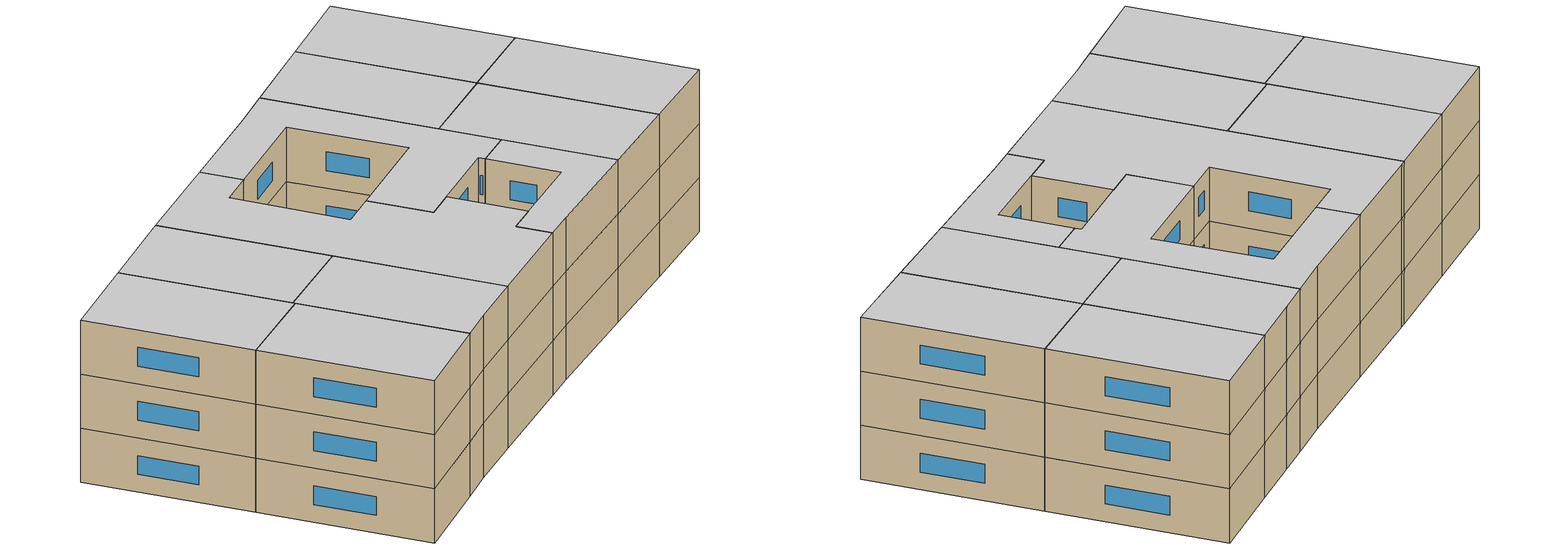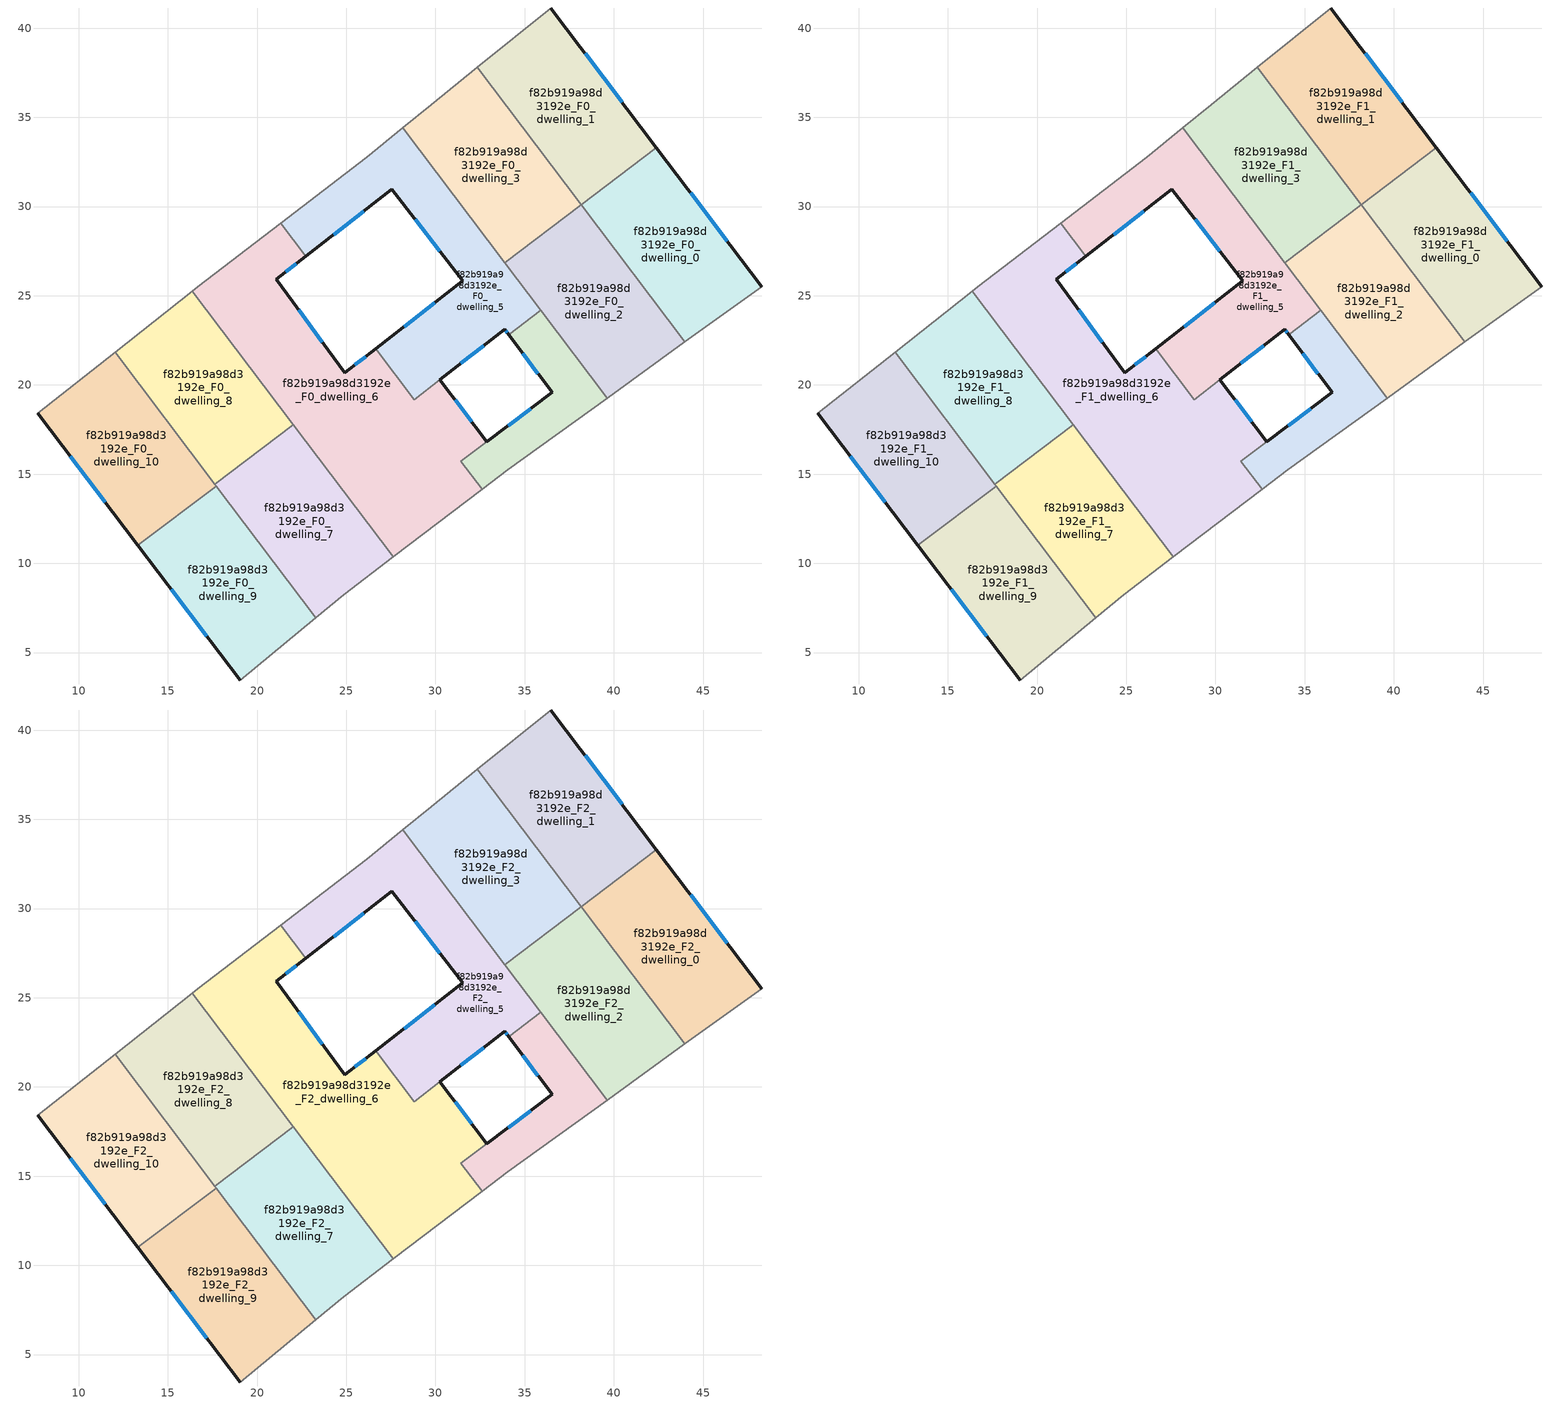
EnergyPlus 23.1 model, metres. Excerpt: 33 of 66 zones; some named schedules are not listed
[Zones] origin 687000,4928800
f82b919a98d3192e_F0_dwelling_0
 floor ground (EU_floor_Construction): 42.39,33.31 48.29,25.51 43.99,22.41 38.16,30.12 z0
 wall outside (EU_wall_Construction): 48.29,25.51 42.39,33.31 z0:3
 wall to f82b919a98d3192e_F0_dwelling_1 (EU_wall_Construction): 42.39,33.31 38.16,30.12 z0:3
 wall adiabatic (EU_wall_Construction): 43.99,22.41 48.29,25.51 z0:3
 wall to f82b919a98d3192e_F0_dwelling_2 (EU_wall_Construction): 38.18,30.09 43.99,22.41 z0:3
 wall to f82b919a98d3192e_F0_dwelling_3 (EU_wall_Construction): 38.16,30.12 38.18,30.09 z0:3
 window (EU_Window_Construction): 46.37,28.05 44.31,30.78 z0.98:2.02
f82b919a98d3192e_F0_dwelling_1
 floor ground (EU_floor_Construction): 36.48,41.13 42.39,33.31 38.16,30.12 32.35,37.8 z0
 wall outside (EU_wall_Construction): 42.39,33.31 36.48,41.13 z0:3
 wall adiabatic (EU_wall_Construction): 36.48,41.13 32.35,37.8 z0:3
 wall to f82b919a98d3192e_F0_dwelling_3 (EU_wall_Construction): 32.35,37.8 38.16,30.12 z0:3
 window (EU_Window_Construction): 40.47,35.85 38.4,38.59 z0.98:2.02
f82b919a98d3192e_F0_dwelling_10
 floor ground (EU_floor_Construction): 12.04,21.84 17.72,14.34 13.33,11.02 7.72,18.41 z0
 wall outside (EU_wall_Construction): 7.72,18.41 13.33,11.02 z0:3
 wall to f82b919a98d3192e_F0_dwelling_9 (EU_wall_Construction): 13.33,11.02 17.72,14.34 z0:3
 wall adiabatic (EU_wall_Construction): 12.04,21.84 7.72,18.41 z0:3
 wall to f82b919a98d3192e_F0_dwelling_8 (EU_wall_Construction): 17.63,14.45 12.04,21.84 z0:3
 wall to f82b919a98d3192e_F0_dwelling_7 (EU_wall_Construction): 17.72,14.34 17.63,14.45 z0:3
 window (EU_Window_Construction): 9.54,16.01 11.5,13.42 z0.98:2.02
f82b919a98d3192e_F0_dwelling_2
 floor ground (EU_floor_Construction): 38.18,30.09 43.99,22.41 39.63,19.26 33.89,26.85 z0
 wall to f82b919a98d3192e_F0_dwelling_3 (EU_wall_Construction): 38.18,30.09 33.89,26.85 z0:3
 wall adiabatic (EU_wall_Construction): 39.63,19.26 43.99,22.41 z0:3
 wall to f82b919a98d3192e_F0_dwelling_4 (EU_wall_Construction): 35.9,24.19 39.63,19.26 z0:3
 wall to f82b919a98d3192e_F0_dwelling_5 (EU_wall_Construction): 33.89,26.85 35.9,24.19 z0:3
f82b919a98d3192e_F0_dwelling_3
 floor ground (EU_floor_Construction): 32.35,37.8 38.18,30.09 33.89,26.85 28.17,34.41 29.78,35.71 z0
 wall adiabatic (EU_wall_Construction): 32.35,37.8 29.78,35.71 28.17,34.41 z0:3
 wall to f82b919a98d3192e_F0_dwelling_5 (EU_wall_Construction): 28.17,34.41 33.89,26.85 z0:3
f82b919a98d3192e_F0_dwelling_4
 floor ground (EU_floor_Construction): 35.9,24.19 39.63,19.26 34.06,15.24 32.62,14.15 31.43,15.72 36.55,19.58 34.1,22.83 z0
 wall outside (EU_wall_Construction): 34.1,22.83 36.55,19.58 32.88,16.81 z0:3
 wall to f82b919a98d3192e_F0_dwelling_5 (EU_wall_Construction): 35.9,24.19 34.1,22.83 z0:3
 wall adiabatic (EU_wall_Construction): 32.62,14.15 34.06,15.24 39.63,19.26 z0:3
 wall to f82b919a98d3192e_F0_dwelling_6 (EU_wall_Construction): 32.88,16.81 31.43,15.72 32.62,14.15 z0:3
 window (EU_Window_Construction): 34.89,21.77 35.75,20.64 / 35.35,18.68 34.07,17.71 z0.98:2.02
f82b919a98d3192e_F0_dwelling_5
 floor ground (EU_floor_Construction): 28.17,34.41 35.9,24.19 34.1,22.83 33.88,23.12 28.81,19.18 26.66,22.04 31.55,25.84 27.57,30.96 22.74,27.22 21.33,29.07 26.15,32.76 z0
 wall outside (EU_wall_Construction): 22.74,27.22 27.57,30.96 31.55,25.84 26.66,22.04 / 30.26,20.3 33.88,23.12 34.1,22.83 z0:3
 wall to f82b919a98d3192e_F0_dwelling_6 (EU_wall_Construction): 21.33,29.07 22.74,27.22 / 26.66,22.04 28.81,19.18 30.26,20.3 z0:3
 wall adiabatic (EU_wall_Construction): 28.17,34.41 26.15,32.76 21.33,29.07 z0:3
 window (EU_Window_Construction): 29.96,24.6 28.25,23.27 / 28.86,29.3 30.25,27.51 / 24.31,28.43 26,29.74 / 33.95,23.03 34.03,22.93 / 31.43,21.22 32.7,22.21 z0.98:2.02
f82b919a98d3192e_F0_dwelling_6
 floor ground (EU_floor_Construction): 30.26,20.3 32.88,16.81 31.43,15.72 32.62,14.15 27.64,10.36 16.38,25.26 16.68,25.5 21.33,29.07 22.74,27.22 21.09,25.93 24.92,20.68 26.66,22.04 28.81,19.18 z0
 wall outside (EU_wall_Construction): 26.66,22.04 24.92,20.68 21.09,25.93 22.74,27.22 / 32.88,16.81 30.26,20.3 z0:3
 wall adiabatic (EU_wall_Construction): 27.64,10.36 32.62,14.15 / 21.33,29.07 16.68,25.5 16.38,25.26 z0:3
 wall to f82b919a98d3192e_F0_dwelling_8 (EU_wall_Construction): 16.38,25.26 22.03,17.78 z0:3
 wall to f82b919a98d3192e_F0_dwelling_7 (EU_wall_Construction): 22.04,17.78 27.64,10.36 z0:3
 window (EU_Window_Construction): 21.62,26.35 22.2,26.8 / 23.67,22.39 22.33,24.23 / 26.09,21.6 25.48,21.12 / 32.02,17.95 31.11,19.17 z0.98:2.02
f82b919a98d3192e_F0_dwelling_7
 floor ground (EU_floor_Construction): 22.04,17.78 27.64,10.36 24.88,8.25 23.3,6.95 17.63,14.45 z0
 wall adiabatic (EU_wall_Construction): 23.3,6.95 24.88,8.25 27.64,10.36 z0:3
 wall to f82b919a98d3192e_F0_dwelling_8 (EU_wall_Construction): 22.04,17.78 17.63,14.45 z0:3
 wall to f82b919a98d3192e_F0_dwelling_9 (EU_wall_Construction): 17.72,14.34 23.3,6.95 z0:3
f82b919a98d3192e_F0_dwelling_8
 floor ground (EU_floor_Construction): 16.38,25.26 22.04,17.78 17.63,14.45 12.04,21.84 z0
 wall adiabatic (EU_wall_Construction): 16.38,25.26 12.04,21.84 z0:3
f82b919a98d3192e_F0_dwelling_9
 floor ground (EU_floor_Construction): 17.72,14.34 23.3,6.95 19.06,3.46 13.33,11.02 z0
 wall outside (EU_wall_Construction): 13.33,11.02 19.06,3.46 z0:3
 wall adiabatic (EU_wall_Construction): 19.06,3.46 23.3,6.95 z0:3
 window (EU_Window_Construction): 15.19,8.56 17.19,5.92 z0.98:2.02
f82b919a98d3192e_F1_dwelling_0
 floor to f82b919a98d3192e_F0_dwelling_0 (EU_floor_Construction): 42.39,33.31 48.29,25.51 43.99,22.41 38.16,30.12 z3
 wall outside (EU_wall_Construction): 48.29,25.51 42.39,33.31 z3:6
 wall to f82b919a98d3192e_F1_dwelling_1 (EU_wall_Construction): 42.39,33.31 38.16,30.12 z3:6
 wall adiabatic (EU_wall_Construction): 43.99,22.41 48.29,25.51 z3:6
 wall to f82b919a98d3192e_F1_dwelling_2 (EU_wall_Construction): 38.18,30.09 43.99,22.41 z3:6
 wall to f82b919a98d3192e_F1_dwelling_3 (EU_wall_Construction): 38.16,30.12 38.18,30.09 z3:6
 window (EU_Window_Construction): 46.37,28.05 44.31,30.78 z3.98:5.02
f82b919a98d3192e_F1_dwelling_1
 floor to f82b919a98d3192e_F0_dwelling_1 (EU_floor_Construction): 36.48,41.13 42.39,33.31 38.16,30.12 32.35,37.8 z3
 wall outside (EU_wall_Construction): 42.39,33.31 36.48,41.13 z3:6
 wall adiabatic (EU_wall_Construction): 36.48,41.13 32.35,37.8 z3:6
 wall to f82b919a98d3192e_F1_dwelling_3 (EU_wall_Construction): 32.35,37.8 38.16,30.12 z3:6
 window (EU_Window_Construction): 40.47,35.85 38.4,38.59 z3.98:5.02
f82b919a98d3192e_F1_dwelling_10
 floor to f82b919a98d3192e_F0_dwelling_10 (EU_floor_Construction): 12.04,21.84 17.72,14.34 13.33,11.02 7.72,18.41 z3
 wall outside (EU_wall_Construction): 7.72,18.41 13.33,11.02 z3:6
 wall to f82b919a98d3192e_F1_dwelling_9 (EU_wall_Construction): 13.33,11.02 17.72,14.34 z3:6
 wall adiabatic (EU_wall_Construction): 12.04,21.84 7.72,18.41 z3:6
 wall to f82b919a98d3192e_F1_dwelling_8 (EU_wall_Construction): 17.63,14.45 12.04,21.84 z3:6
 wall to f82b919a98d3192e_F1_dwelling_7 (EU_wall_Construction): 17.72,14.34 17.63,14.45 z3:6
 window (EU_Window_Construction): 9.54,16.01 11.5,13.42 z3.98:5.02
f82b919a98d3192e_F1_dwelling_2
 floor to f82b919a98d3192e_F0_dwelling_2 (EU_floor_Construction): 38.18,30.09 43.99,22.41 39.63,19.26 33.89,26.85 z3
 wall to f82b919a98d3192e_F1_dwelling_3 (EU_wall_Construction): 38.18,30.09 33.89,26.85 z3:6
 wall adiabatic (EU_wall_Construction): 39.63,19.26 43.99,22.41 z3:6
 wall to f82b919a98d3192e_F1_dwelling_4 (EU_wall_Construction): 35.9,24.19 39.63,19.26 z3:6
 wall to f82b919a98d3192e_F1_dwelling_5 (EU_wall_Construction): 33.89,26.85 35.9,24.19 z3:6
f82b919a98d3192e_F1_dwelling_3
 floor to f82b919a98d3192e_F0_dwelling_3 (EU_floor_Construction): 32.35,37.8 38.18,30.09 33.89,26.85 28.17,34.41 29.78,35.71 z3
 wall adiabatic (EU_wall_Construction): 32.35,37.8 29.78,35.71 28.17,34.41 z3:6
 wall to f82b919a98d3192e_F1_dwelling_5 (EU_wall_Construction): 28.17,34.41 33.89,26.85 z3:6
f82b919a98d3192e_F1_dwelling_4
 floor to f82b919a98d3192e_F0_dwelling_4 (EU_floor_Construction): 35.9,24.19 39.63,19.26 34.06,15.24 32.62,14.15 31.43,15.72 36.55,19.58 34.1,22.83 z3
 wall outside (EU_wall_Construction): 34.1,22.83 36.55,19.58 32.88,16.81 z3:6
 wall to f82b919a98d3192e_F1_dwelling_5 (EU_wall_Construction): 35.9,24.19 34.1,22.83 z3:6
 wall adiabatic (EU_wall_Construction): 32.62,14.15 34.06,15.24 39.63,19.26 z3:6
 wall to f82b919a98d3192e_F1_dwelling_6 (EU_wall_Construction): 32.88,16.81 31.43,15.72 32.62,14.15 z3:6
 window (EU_Window_Construction): 34.89,21.77 35.75,20.64 / 35.35,18.68 34.07,17.71 z3.98:5.02
f82b919a98d3192e_F1_dwelling_5
 floor to f82b919a98d3192e_F0_dwelling_5 (EU_floor_Construction): 28.17,34.41 35.9,24.19 34.1,22.83 33.88,23.12 28.81,19.18 26.66,22.04 31.55,25.84 27.57,30.96 22.74,27.22 21.33,29.07 26.15,32.76 z3
 wall outside (EU_wall_Construction): 22.74,27.22 27.57,30.96 31.55,25.84 26.66,22.04 / 30.26,20.3 33.88,23.12 34.1,22.83 z3:6
 wall to f82b919a98d3192e_F1_dwelling_6 (EU_wall_Construction): 21.33,29.07 22.74,27.22 / 26.66,22.04 28.81,19.18 30.26,20.3 z3:6
 wall adiabatic (EU_wall_Construction): 28.17,34.41 26.15,32.76 21.33,29.07 z3:6
 window (EU_Window_Construction): 29.96,24.6 28.25,23.27 / 28.86,29.3 30.25,27.51 / 24.31,28.43 26,29.74 / 33.95,23.03 34.03,22.93 / 31.43,21.22 32.7,22.21 z3.98:5.02
f82b919a98d3192e_F1_dwelling_6
 floor to f82b919a98d3192e_F0_dwelling_6 (EU_floor_Construction): 30.26,20.3 32.88,16.81 31.43,15.72 32.62,14.15 27.64,10.36 16.38,25.26 16.68,25.5 21.33,29.07 22.74,27.22 21.09,25.93 24.92,20.68 26.66,22.04 28.81,19.18 z3
 wall outside (EU_wall_Construction): 26.66,22.04 24.92,20.68 21.09,25.93 22.74,27.22 / 32.88,16.81 30.26,20.3 z3:6
 wall adiabatic (EU_wall_Construction): 27.64,10.36 32.62,14.15 / 21.33,29.07 16.68,25.5 16.38,25.26 z3:6
 wall to f82b919a98d3192e_F1_dwelling_8 (EU_wall_Construction): 16.38,25.26 22.03,17.78 z3:6
 wall to f82b919a98d3192e_F1_dwelling_7 (EU_wall_Construction): 22.04,17.78 27.64,10.36 z3:6
 window (EU_Window_Construction): 21.62,26.35 22.2,26.8 / 23.67,22.39 22.33,24.23 / 26.09,21.6 25.48,21.12 / 32.02,17.95 31.11,19.17 z3.98:5.02
f82b919a98d3192e_F1_dwelling_7
 floor to f82b919a98d3192e_F0_dwelling_7 (EU_floor_Construction): 22.04,17.78 27.64,10.36 24.88,8.25 23.3,6.95 17.63,14.45 z3
 wall adiabatic (EU_wall_Construction): 23.3,6.95 24.88,8.25 27.64,10.36 z3:6
 wall to f82b919a98d3192e_F1_dwelling_8 (EU_wall_Construction): 22.04,17.78 17.63,14.45 z3:6
 wall to f82b919a98d3192e_F1_dwelling_9 (EU_wall_Construction): 17.72,14.34 23.3,6.95 z3:6
f82b919a98d3192e_F1_dwelling_8
 floor to f82b919a98d3192e_F0_dwelling_8 (EU_floor_Construction): 16.38,25.26 22.04,17.78 17.63,14.45 12.04,21.84 z3
 wall adiabatic (EU_wall_Construction): 16.38,25.26 12.04,21.84 z3:6
f82b919a98d3192e_F1_dwelling_9
 floor to f82b919a98d3192e_F0_dwelling_9 (EU_floor_Construction): 17.72,14.34 23.3,6.95 19.06,3.46 13.33,11.02 z3
 wall outside (EU_wall_Construction): 13.33,11.02 19.06,3.46 z3:6
 wall adiabatic (EU_wall_Construction): 19.06,3.46 23.3,6.95 z3:6
 window (EU_Window_Construction): 15.19,8.56 17.19,5.92 z3.98:5.02
f82b919a98d3192e_F2_dwelling_0
 floor to f82b919a98d3192e_F1_dwelling_0 (EU_floor_Construction): 42.39,33.31 48.29,25.51 43.99,22.41 38.16,30.12 z6
 wall outside (EU_wall_Construction): 48.29,25.51 42.39,33.31 z6:9
 wall to f82b919a98d3192e_F2_dwelling_1 (EU_wall_Construction): 42.39,33.31 38.16,30.12 z6:9
 wall adiabatic (EU_wall_Construction): 43.99,22.41 48.29,25.51 z6:9
 wall to f82b919a98d3192e_F2_dwelling_2 (EU_wall_Construction): 38.18,30.09 43.99,22.41 z6:9
 wall to f82b919a98d3192e_F2_dwelling_3 (EU_wall_Construction): 38.16,30.12 38.18,30.09 z6:9
 window (EU_Window_Construction): 46.37,28.05 44.31,30.78 z6.98:8.02
 ceiling to f82b919a98d3192e_F3_dwelling_0 (EU_floor_Construction): 48.29,25.51 42.39,33.31 38.16,30.12 43.99,22.41 z9
f82b919a98d3192e_F2_dwelling_1
 floor to f82b919a98d3192e_F1_dwelling_1 (EU_floor_Construction): 36.48,41.13 42.39,33.31 38.16,30.12 32.35,37.8 z6
 wall outside (EU_wall_Construction): 42.39,33.31 36.48,41.13 z6:9
 wall adiabatic (EU_wall_Construction): 36.48,41.13 32.35,37.8 z6:9
 wall to f82b919a98d3192e_F2_dwelling_3 (EU_wall_Construction): 32.35,37.8 38.16,30.12 z6:9
 window (EU_Window_Construction): 40.47,35.85 38.4,38.59 z6.98:8.02
 ceiling to f82b919a98d3192e_F3_dwelling_1 (EU_floor_Construction): 42.39,33.31 36.48,41.13 32.35,37.8 38.16,30.12 z9
f82b919a98d3192e_F2_dwelling_10
 floor to f82b919a98d3192e_F1_dwelling_10 (EU_floor_Construction): 12.04,21.84 17.72,14.34 13.33,11.02 7.72,18.41 z6
 wall outside (EU_wall_Construction): 7.72,18.41 13.33,11.02 z6:9
 wall to f82b919a98d3192e_F2_dwelling_9 (EU_wall_Construction): 13.33,11.02 17.72,14.34 z6:9
 wall adiabatic (EU_wall_Construction): 12.04,21.84 7.72,18.41 z6:9
 wall to f82b919a98d3192e_F2_dwelling_8 (EU_wall_Construction): 17.63,14.45 12.04,21.84 z6:9
 wall to f82b919a98d3192e_F2_dwelling_7 (EU_wall_Construction): 17.72,14.34 17.63,14.45 z6:9
 window (EU_Window_Construction): 9.54,16.01 11.5,13.42 z6.98:8.02
 ceiling to f82b919a98d3192e_F3_dwelling_10 (EU_floor_Construction): 17.72,14.34 12.04,21.84 7.72,18.41 13.33,11.02 z9
f82b919a98d3192e_F2_dwelling_2
 floor to f82b919a98d3192e_F1_dwelling_2 (EU_floor_Construction): 38.18,30.09 43.99,22.41 39.63,19.26 33.89,26.85 z6
 wall to f82b919a98d3192e_F2_dwelling_3 (EU_wall_Construction): 38.18,30.09 33.89,26.85 z6:9
 wall adiabatic (EU_wall_Construction): 39.63,19.26 43.99,22.41 z6:9
 wall to f82b919a98d3192e_F2_dwelling_4 (EU_wall_Construction): 35.9,24.19 39.63,19.26 z6:9
 wall to f82b919a98d3192e_F2_dwelling_5 (EU_wall_Construction): 33.89,26.85 35.9,24.19 z6:9
 ceiling to f82b919a98d3192e_F3_dwelling_2 (EU_floor_Construction): 43.99,22.41 38.18,30.09 33.89,26.85 39.63,19.26 z9
f82b919a98d3192e_F2_dwelling_3
 floor to f82b919a98d3192e_F1_dwelling_3 (EU_floor_Construction): 32.35,37.8 38.18,30.09 33.89,26.85 28.17,34.41 29.78,35.71 z6
 wall adiabatic (EU_wall_Construction): 32.35,37.8 29.78,35.71 28.17,34.41 z6:9
 wall to f82b919a98d3192e_F2_dwelling_5 (EU_wall_Construction): 28.17,34.41 33.89,26.85 z6:9
 ceiling to f82b919a98d3192e_F3_dwelling_3 (EU_floor_Construction): 38.18,30.09 32.35,37.8 29.78,35.71 28.17,34.41 33.89,26.85 z9
f82b919a98d3192e_F2_dwelling_4
 floor to f82b919a98d3192e_F1_dwelling_4 (EU_floor_Construction): 35.9,24.19 39.63,19.26 34.06,15.24 32.62,14.15 31.43,15.72 36.55,19.58 34.1,22.83 z6
 wall outside (EU_wall_Construction): 34.1,22.83 36.55,19.58 32.88,16.81 z6:9
 wall to f82b919a98d3192e_F2_dwelling_5 (EU_wall_Construction): 35.9,24.19 34.1,22.83 z6:9
 wall adiabatic (EU_wall_Construction): 32.62,14.15 34.06,15.24 39.63,19.26 z6:9
 wall to f82b919a98d3192e_F2_dwelling_6 (EU_wall_Construction): 32.88,16.81 31.43,15.72 32.62,14.15 z6:9
 window (EU_Window_Construction): 34.89,21.77 35.75,20.64 / 35.35,18.68 34.07,17.71 z6.98:8.02
 ceiling to f82b919a98d3192e_F3_dwelling_4 (EU_floor_Construction): 39.63,19.26 35.9,24.19 34.1,22.83 36.55,19.58 31.43,15.72 32.62,14.15 34.06,15.24 z9
f82b919a98d3192e_F2_dwelling_5
 floor to f82b919a98d3192e_F1_dwelling_5 (EU_floor_Construction): 28.17,34.41 35.9,24.19 34.1,22.83 33.88,23.12 28.81,19.18 26.66,22.04 31.55,25.84 27.57,30.96 22.74,27.22 21.33,29.07 26.15,32.76 z6
 wall outside (EU_wall_Construction): 22.74,27.22 27.57,30.96 31.55,25.84 26.66,22.04 / 30.26,20.3 33.88,23.12 34.1,22.83 z6:9
 wall to f82b919a98d3192e_F2_dwelling_6 (EU_wall_Construction): 21.33,29.07 22.74,27.22 / 26.66,22.04 28.81,19.18 30.26,20.3 z6:9
 wall adiabatic (EU_wall_Construction): 28.17,34.41 26.15,32.76 21.33,29.07 z6:9
 window (EU_Window_Construction): 29.96,24.6 28.25,23.27 / 28.86,29.3 30.25,27.51 / 24.31,28.43 26,29.74 / 33.95,23.03 34.03,22.93 / 31.43,21.22 32.7,22.21 z6.98:8.02
 ceiling to f82b919a98d3192e_F3_dwelling_5 (EU_floor_Construction): 34.1,22.83 35.9,24.19 28.17,34.41 26.15,32.76 21.33,29.07 22.74,27.22 27.57,30.96 31.55,25.84 26.66,22.04 28.81,19.18 33.88,23.12 z9
f82b919a98d3192e_F2_dwelling_6
 floor to f82b919a98d3192e_F1_dwelling_6 (EU_floor_Construction): 30.26,20.3 32.88,16.81 31.43,15.72 32.62,14.15 27.64,10.36 16.38,25.26 16.68,25.5 21.33,29.07 22.74,27.22 21.09,25.93 24.92,20.68 26.66,22.04 28.81,19.18 z6
 wall outside (EU_wall_Construction): 26.66,22.04 24.92,20.68 21.09,25.93 22.74,27.22 / 32.88,16.81 30.26,20.3 z6:9
 wall adiabatic (EU_wall_Construction): 27.64,10.36 32.62,14.15 / 21.33,29.07 16.68,25.5 16.38,25.26 z6:9
 wall to f82b919a98d3192e_F2_dwelling_8 (EU_wall_Construction): 16.38,25.26 22.03,17.78 z6:9
 wall to f82b919a98d3192e_F2_dwelling_7 (EU_wall_Construction): 22.04,17.78 27.64,10.36 z6:9
 window (EU_Window_Construction): 21.62,26.35 22.2,26.8 / 23.67,22.39 22.33,24.23 / 26.09,21.6 25.48,21.12 / 32.02,17.95 31.11,19.17 z6.98:8.02
 ceiling to f82b919a98d3192e_F3_dwelling_6 (EU_floor_Construction): 32.62,14.15 31.43,15.72 32.88,16.81 30.26,20.3 28.81,19.18 26.66,22.04 24.92,20.68 21.09,25.93 22.74,27.22 21.33,29.07 16.68,25.5 16.38,25.26 27.64,10.36 z9
f82b919a98d3192e_F2_dwelling_7
 floor to f82b919a98d3192e_F1_dwelling_7 (EU_floor_Construction): 22.04,17.78 27.64,10.36 24.88,8.25 23.3,6.95 17.63,14.45 z6
 wall adiabatic (EU_wall_Construction): 23.3,6.95 24.88,8.25 27.64,10.36 z6:9
 wall to f82b919a98d3192e_F2_dwelling_8 (EU_wall_Construction): 22.04,17.78 17.63,14.45 z6:9
 wall to f82b919a98d3192e_F2_dwelling_9 (EU_wall_Construction): 17.72,14.34 23.3,6.95 z6:9
 ceiling to f82b919a98d3192e_F3_dwelling_7 (EU_floor_Construction): 24.88,8.25 27.64,10.36 22.04,17.78 17.63,14.45 23.3,6.95 z9
f82b919a98d3192e_F2_dwelling_8
 floor to f82b919a98d3192e_F1_dwelling_8 (EU_floor_Construction): 16.38,25.26 22.04,17.78 17.63,14.45 12.04,21.84 z6
 wall adiabatic (EU_wall_Construction): 16.38,25.26 12.04,21.84 z6:9
 ceiling to f82b919a98d3192e_F3_dwelling_8 (EU_floor_Construction): 22.04,17.78 16.38,25.26 12.04,21.84 17.63,14.45 z9
f82b919a98d3192e_F2_dwelling_9
 floor to f82b919a98d3192e_F1_dwelling_9 (EU_floor_Construction): 17.72,14.34 23.3,6.95 19.06,3.46 13.33,11.02 z6
 wall outside (EU_wall_Construction): 13.33,11.02 19.06,3.46 z6:9
 wall adiabatic (EU_wall_Construction): 19.06,3.46 23.3,6.95 z6:9
 window (EU_Window_Construction): 15.19,8.56 17.19,5.92 z6.98:8.02
 ceiling to f82b919a98d3192e_F3_dwelling_9 (EU_floor_Construction): 23.3,6.95 17.72,14.34 13.33,11.02 19.06,3.46 z9
[Building]
EU S2 Campaign: North Axis=0; Terrain=City; Solar Distribution=FullExterior
[Site:Location]
Bologna: Latitude=44.5; Longitude=11.25; Time Zone=1; Elevation=37
[SizingPeriod:WeatherFileDays]
AnnualSizingPeriod: Begin Month=1; Begin Day of Month=1; End Month=12; End Day of Month=31; Day of Week for Start Day=Monday; Use Weather File Daylight Saving Period=No; Use Weather File Rain and Snow Indicators=No
[MATERIAL]
EU_InternalMass_Material: Roughness=MediumRough; Thickness=0.1; Conductivity=1; Density=1800; Specific Heat=900; Thermal Absorptance=0.9; Solar Absorptance=0.7; Visible Absorptance=0.7
[MATERIAL:NOMASS] Roughness=MediumRough; Thermal Absorptance=0.9; Solar Absorptance=0.7; Visible Absorptance=0.7
Name | Thermal Resistance
EU_wall_NoMass | 0.905828
EU_floor_NoMass | 0.67114
[WINDOWMATERIAL:SIMPLEGLAZINGSYSTEM]
EU_Window_SimpleGlazing: UFactor=4.52486; Solar Heat Gain Coefficient=0.85; Visible Transmittance=0.85
[CONSTRUCTION]
EU_wall_Construction: EU_wall_NoMass
EU_floor_Construction: EU_floor_NoMass
EU_Window_Construction: EU_Window_SimpleGlazing
EU_InternalMass_Construction: EU_InternalMass_Material
[ZONE] Type=1; Multiplier=1; Ceiling Height=autocalculate; Floor Area=autocalculate; Part of Total Floor Area=Yes
Name | Volume
f82b919a98d3192e_F0_dwelling_0; f82b919a98d3192e_F1_dwelling_0; f82b919a98d3192e_F2_dwelling_0 | 154.432
f82b919a98d3192e_F0_dwelling_1; f82b919a98d3192e_F1_dwelling_1; f82b919a98d3192e_F2_dwelling_1 | 154.438
f82b919a98d3192e_F0_dwelling_10; f82b919a98d3192e_F1_dwelling_10; f82b919a98d3192e_F2_dwelling_10 | 154.46
f82b919a98d3192e_F0_dwelling_2; f82b919a98d3192e_F1_dwelling_2; f82b919a98d3192e_F2_dwelling_2 | 154.473
f82b919a98d3192e_F0_dwelling_3; f82b919a98d3192e_F1_dwelling_3; f82b919a98d3192e_F2_dwelling_3 | 154.488
f82b919a98d3192e_F0_dwelling_4; f82b919a98d3192e_F1_dwelling_4; f82b919a98d3192e_F2_dwelling_4 | 80.2244
f82b919a98d3192e_F0_dwelling_5 | 204.926
f82b919a98d3192e_F1_dwelling_5; f82b919a98d3192e_F2_dwelling_5 | 204.878
f82b919a98d3192e_F0_dwelling_6; f82b919a98d3192e_F1_dwelling_6; f82b919a98d3192e_F2_dwelling_6 | 332.687
f82b919a98d3192e_F0_dwelling_7; f82b919a98d3192e_F1_dwelling_7; f82b919a98d3192e_F2_dwelling_7 | 154.451
f82b919a98d3192e_F0_dwelling_8; f82b919a98d3192e_F1_dwelling_8; f82b919a98d3192e_F2_dwelling_8 | 154.45
f82b919a98d3192e_F0_dwelling_9; f82b919a98d3192e_F1_dwelling_9; f82b919a98d3192e_F2_dwelling_9 | 154.47
[INTERNALMASS] Construction=EU_InternalMass_Construction
Name | Zone or ZoneList | Surface Area
f82b919a98d3192e_F0_dwelling_0_EU_InternalMass | f82b919a98d3192e_F0_dwelling_0 | 51.4774
f82b919a98d3192e_F0_dwelling_1_EU_InternalMass | f82b919a98d3192e_F0_dwelling_1 | 51.4794
f82b919a98d3192e_F0_dwelling_2_EU_InternalMass | f82b919a98d3192e_F0_dwelling_2 | 51.4908
f82b919a98d3192e_F0_dwelling_3_EU_InternalMass | f82b919a98d3192e_F0_dwelling_3 | 51.4961
f82b919a98d3192e_F0_dwelling_4_EU_InternalMass | f82b919a98d3192e_F0_dwelling_4 | 26.741
f82b919a98d3192e_F0_dwelling_5_EU_InternalMass | f82b919a98d3192e_F0_dwelling_5 | 68.3086
f82b919a98d3192e_F0_dwelling_6_EU_InternalMass | f82b919a98d3192e_F0_dwelling_6 | 110.895
f82b919a98d3192e_F0_dwelling_7_EU_InternalMass | f82b919a98d3192e_F0_dwelling_7 | 51.4842
f82b919a98d3192e_F0_dwelling_8_EU_InternalMass | f82b919a98d3192e_F0_dwelling_8 | 51.4829
f82b919a98d3192e_F0_dwelling_9_EU_InternalMass | f82b919a98d3192e_F0_dwelling_9 | 51.4899
f82b919a98d3192e_F0_dwelling_10_EU_InternalMass | f82b919a98d3192e_F0_dwelling_10 | 51.4866
f82b919a98d3192e_F1_dwelling_0_EU_InternalMass | f82b919a98d3192e_F1_dwelling_0 | 51.4774
f82b919a98d3192e_F1_dwelling_1_EU_InternalMass | f82b919a98d3192e_F1_dwelling_1 | 51.4794
f82b919a98d3192e_F1_dwelling_2_EU_InternalMass | f82b919a98d3192e_F1_dwelling_2 | 51.4908
f82b919a98d3192e_F1_dwelling_3_EU_InternalMass | f82b919a98d3192e_F1_dwelling_3 | 51.4961
f82b919a98d3192e_F1_dwelling_4_EU_InternalMass | f82b919a98d3192e_F1_dwelling_4 | 26.741
f82b919a98d3192e_F1_dwelling_5_EU_InternalMass | f82b919a98d3192e_F1_dwelling_5 | 68.3086
f82b919a98d3192e_F1_dwelling_6_EU_InternalMass | f82b919a98d3192e_F1_dwelling_6 | 110.895
f82b919a98d3192e_F1_dwelling_7_EU_InternalMass | f82b919a98d3192e_F1_dwelling_7 | 51.4842
f82b919a98d3192e_F1_dwelling_8_EU_InternalMass | f82b919a98d3192e_F1_dwelling_8 | 51.4829
f82b919a98d3192e_F1_dwelling_9_EU_InternalMass | f82b919a98d3192e_F1_dwelling_9 | 51.4899
f82b919a98d3192e_F1_dwelling_10_EU_InternalMass | f82b919a98d3192e_F1_dwelling_10 | 51.4866
f82b919a98d3192e_F2_dwelling_0_EU_InternalMass | f82b919a98d3192e_F2_dwelling_0 | 51.4774
f82b919a98d3192e_F2_dwelling_1_EU_InternalMass | f82b919a98d3192e_F2_dwelling_1 | 51.4794
f82b919a98d3192e_F2_dwelling_2_EU_InternalMass | f82b919a98d3192e_F2_dwelling_2 | 51.4908
f82b919a98d3192e_F2_dwelling_3_EU_InternalMass | f82b919a98d3192e_F2_dwelling_3 | 51.4961
f82b919a98d3192e_F2_dwelling_4_EU_InternalMass | f82b919a98d3192e_F2_dwelling_4 | 26.741
f82b919a98d3192e_F2_dwelling_5_EU_InternalMass | f82b919a98d3192e_F2_dwelling_5 | 68.3086
f82b919a98d3192e_F2_dwelling_6_EU_InternalMass | f82b919a98d3192e_F2_dwelling_6 | 110.895
f82b919a98d3192e_F2_dwelling_7_EU_InternalMass | f82b919a98d3192e_F2_dwelling_7 | 51.4842
f82b919a98d3192e_F2_dwelling_8_EU_InternalMass | f82b919a98d3192e_F2_dwelling_8 | 51.4829
f82b919a98d3192e_F2_dwelling_9_EU_InternalMass | f82b919a98d3192e_F2_dwelling_9 | 51.4899
f82b919a98d3192e_F2_dwelling_10_EU_InternalMass | f82b919a98d3192e_F2_dwelling_10 | 51.4866
[OTHEREQUIPMENT] Fuel Type=Electricity; Design Level Calculation Method=Watts/Area; Power per Zone Floor Area=1; Fraction Latent=0; Fraction Radiant=0; Fraction Lost=0; Carbon Dioxide Generation Rate=0; EndUse Subcategory=EU_Step8_InternalGains
Name | Zone or ZoneList or Space or SpaceList | Schedule
EU_Step8_InternalGain_f82b919a98d3192e_F0_dwelling_0_f000 | f82b919a98d3192e_F0_dwelling_0 | EU_Step8_GainSchedule_f82b919a98d3192e_F0_dwelling_0_f000
EU_Step8_InternalGain_f82b919a98d3192e_F0_dwelling_1_f000 | f82b919a98d3192e_F0_dwelling_1 | EU_Step8_GainSchedule_f82b919a98d3192e_F0_dwelling_1_f000
EU_Step8_InternalGain_f82b919a98d3192e_F0_dwelling_2_f000 | f82b919a98d3192e_F0_dwelling_2 | EU_Step8_GainSchedule_f82b919a98d3192e_F0_dwelling_2_f000
EU_Step8_InternalGain_f82b919a98d3192e_F0_dwelling_3_f000 | f82b919a98d3192e_F0_dwelling_3 | EU_Step8_GainSchedule_f82b919a98d3192e_F0_dwelling_3_f000
EU_Step8_InternalGain_f82b919a98d3192e_F0_dwelling_4_f000 | f82b919a98d3192e_F0_dwelling_4 | EU_Step8_GainSchedule_f82b919a98d3192e_F0_dwelling_4_f000
EU_Step8_InternalGain_f82b919a98d3192e_F0_dwelling_5_f000 | f82b919a98d3192e_F0_dwelling_5 | EU_Step8_GainSchedule_f82b919a98d3192e_F0_dwelling_5_f000
EU_Step8_InternalGain_f82b919a98d3192e_F0_dwelling_6_f000 | f82b919a98d3192e_F0_dwelling_6 | EU_Step8_GainSchedule_f82b919a98d3192e_F0_dwelling_6_f000
EU_Step8_InternalGain_f82b919a98d3192e_F0_dwelling_7_f000 | f82b919a98d3192e_F0_dwelling_7 | EU_Step8_GainSchedule_f82b919a98d3192e_F0_dwelling_7_f000
EU_Step8_InternalGain_f82b919a98d3192e_F0_dwelling_8_f000 | f82b919a98d3192e_F0_dwelling_8 | EU_Step8_GainSchedule_f82b919a98d3192e_F0_dwelling_8_f000
EU_Step8_InternalGain_f82b919a98d3192e_F0_dwelling_9_f000 | f82b919a98d3192e_F0_dwelling_9 | EU_Step8_GainSchedule_f82b919a98d3192e_F0_dwelling_9_f000
EU_Step8_InternalGain_f82b919a98d3192e_F0_dwelling_10_f000 | f82b919a98d3192e_F0_dwelling_10 | EU_Step8_GainSchedule_f82b919a98d3192e_F0_dwelling_10_f000
EU_Step8_InternalGain_f82b919a98d3192e_F1_dwelling_0_f000 | f82b919a98d3192e_F1_dwelling_0 | EU_Step8_GainSchedule_f82b919a98d3192e_F1_dwelling_0_f000
EU_Step8_InternalGain_f82b919a98d3192e_F1_dwelling_1_f000 | f82b919a98d3192e_F1_dwelling_1 | EU_Step8_GainSchedule_f82b919a98d3192e_F1_dwelling_1_f000
EU_Step8_InternalGain_f82b919a98d3192e_F1_dwelling_2_f000 | f82b919a98d3192e_F1_dwelling_2 | EU_Step8_GainSchedule_f82b919a98d3192e_F1_dwelling_2_f000
EU_Step8_InternalGain_f82b919a98d3192e_F1_dwelling_3_f000 | f82b919a98d3192e_F1_dwelling_3 | EU_Step8_GainSchedule_f82b919a98d3192e_F1_dwelling_3_f000
EU_Step8_InternalGain_f82b919a98d3192e_F1_dwelling_4_f000 | f82b919a98d3192e_F1_dwelling_4 | EU_Step8_GainSchedule_f82b919a98d3192e_F1_dwelling_4_f000
EU_Step8_InternalGain_f82b919a98d3192e_F1_dwelling_5_f000 | f82b919a98d3192e_F1_dwelling_5 | EU_Step8_GainSchedule_f82b919a98d3192e_F1_dwelling_5_f000
EU_Step8_InternalGain_f82b919a98d3192e_F1_dwelling_6_f000 | f82b919a98d3192e_F1_dwelling_6 | EU_Step8_GainSchedule_f82b919a98d3192e_F1_dwelling_6_f000
EU_Step8_InternalGain_f82b919a98d3192e_F1_dwelling_7_f000 | f82b919a98d3192e_F1_dwelling_7 | EU_Step8_GainSchedule_f82b919a98d3192e_F1_dwelling_7_f000
EU_Step8_InternalGain_f82b919a98d3192e_F1_dwelling_8_f000 | f82b919a98d3192e_F1_dwelling_8 | EU_Step8_GainSchedule_f82b919a98d3192e_F1_dwelling_8_f000
EU_Step8_InternalGain_f82b919a98d3192e_F1_dwelling_9_f000 | f82b919a98d3192e_F1_dwelling_9 | EU_Step8_GainSchedule_f82b919a98d3192e_F1_dwelling_9_f000
EU_Step8_InternalGain_f82b919a98d3192e_F1_dwelling_10_f000 | f82b919a98d3192e_F1_dwelling_10 | EU_Step8_GainSchedule_f82b919a98d3192e_F1_dwelling_10_f000
EU_Step8_InternalGain_f82b919a98d3192e_F2_dwelling_0_f000 | f82b919a98d3192e_F2_dwelling_0 | EU_Step8_GainSchedule_f82b919a98d3192e_F2_dwelling_0_f000
EU_Step8_InternalGain_f82b919a98d3192e_F2_dwelling_1_f000 | f82b919a98d3192e_F2_dwelling_1 | EU_Step8_GainSchedule_f82b919a98d3192e_F2_dwelling_1_f000
EU_Step8_InternalGain_f82b919a98d3192e_F2_dwelling_2_f000 | f82b919a98d3192e_F2_dwelling_2 | EU_Step8_GainSchedule_f82b919a98d3192e_F2_dwelling_2_f000
EU_Step8_InternalGain_f82b919a98d3192e_F2_dwelling_3_f000 | f82b919a98d3192e_F2_dwelling_3 | EU_Step8_GainSchedule_f82b919a98d3192e_F2_dwelling_3_f000
EU_Step8_InternalGain_f82b919a98d3192e_F2_dwelling_4_f000 | f82b919a98d3192e_F2_dwelling_4 | EU_Step8_GainSchedule_f82b919a98d3192e_F2_dwelling_4_f000
EU_Step8_InternalGain_f82b919a98d3192e_F2_dwelling_5_f000 | f82b919a98d3192e_F2_dwelling_5 | EU_Step8_GainSchedule_f82b919a98d3192e_F2_dwelling_5_f000
EU_Step8_InternalGain_f82b919a98d3192e_F2_dwelling_6_f000 | f82b919a98d3192e_F2_dwelling_6 | EU_Step8_GainSchedule_f82b919a98d3192e_F2_dwelling_6_f000
EU_Step8_InternalGain_f82b919a98d3192e_F2_dwelling_7_f000 | f82b919a98d3192e_F2_dwelling_7 | EU_Step8_GainSchedule_f82b919a98d3192e_F2_dwelling_7_f000
EU_Step8_InternalGain_f82b919a98d3192e_F2_dwelling_8_f000 | f82b919a98d3192e_F2_dwelling_8 | EU_Step8_GainSchedule_f82b919a98d3192e_F2_dwelling_8_f000
EU_Step8_InternalGain_f82b919a98d3192e_F2_dwelling_9_f000 | f82b919a98d3192e_F2_dwelling_9 | EU_Step8_GainSchedule_f82b919a98d3192e_F2_dwelling_9_f000
EU_Step8_InternalGain_f82b919a98d3192e_F2_dwelling_10_f000 | f82b919a98d3192e_F2_dwelling_10 | EU_Step8_GainSchedule_f82b919a98d3192e_F2_dwelling_10_f000
[ZONEVENTILATION:DESIGNFLOWRATE] Schedule=EU_AlwaysOn; Design Flow Rate Calculation Method=AirChanges/Hour; Air Changes per Hour=0.73129; Ventilation Type=Natural; Fan Pressure Rise=0; Fan Total Efficiency=1; Constant Term Coefficient=1; Temperature Term Coefficient=0; Velocity Term Coefficient=0; Velocity Squared Term Coefficient=0; Minimum Indoor Temperature=-100; Maximum Indoor Temperature=100; Delta Temperature=-100; Minimum Outdoor Temperature=-100; Maximum Outdoor Temperature=100; Maximum Wind Speed=40
Name | Zone or ZoneList or Space or SpaceList
EU_ConstantAir_f82b919a98d3192e_F0_dwelling_0 | f82b919a98d3192e_F0_dwelling_0
EU_ConstantAir_f82b919a98d3192e_F0_dwelling_1 | f82b919a98d3192e_F0_dwelling_1
EU_ConstantAir_f82b919a98d3192e_F0_dwelling_2 | f82b919a98d3192e_F0_dwelling_2
EU_ConstantAir_f82b919a98d3192e_F0_dwelling_3 | f82b919a98d3192e_F0_dwelling_3
EU_ConstantAir_f82b919a98d3192e_F0_dwelling_4 | f82b919a98d3192e_F0_dwelling_4
EU_ConstantAir_f82b919a98d3192e_F0_dwelling_5 | f82b919a98d3192e_F0_dwelling_5
EU_ConstantAir_f82b919a98d3192e_F0_dwelling_6 | f82b919a98d3192e_F0_dwelling_6
EU_ConstantAir_f82b919a98d3192e_F0_dwelling_7 | f82b919a98d3192e_F0_dwelling_7
EU_ConstantAir_f82b919a98d3192e_F0_dwelling_8 | f82b919a98d3192e_F0_dwelling_8
EU_ConstantAir_f82b919a98d3192e_F0_dwelling_9 | f82b919a98d3192e_F0_dwelling_9
EU_ConstantAir_f82b919a98d3192e_F0_dwelling_10 | f82b919a98d3192e_F0_dwelling_10
EU_ConstantAir_f82b919a98d3192e_F1_dwelling_0 | f82b919a98d3192e_F1_dwelling_0
EU_ConstantAir_f82b919a98d3192e_F1_dwelling_1 | f82b919a98d3192e_F1_dwelling_1
EU_ConstantAir_f82b919a98d3192e_F1_dwelling_2 | f82b919a98d3192e_F1_dwelling_2
EU_ConstantAir_f82b919a98d3192e_F1_dwelling_3 | f82b919a98d3192e_F1_dwelling_3
EU_ConstantAir_f82b919a98d3192e_F1_dwelling_4 | f82b919a98d3192e_F1_dwelling_4
EU_ConstantAir_f82b919a98d3192e_F1_dwelling_5 | f82b919a98d3192e_F1_dwelling_5
EU_ConstantAir_f82b919a98d3192e_F1_dwelling_6 | f82b919a98d3192e_F1_dwelling_6
EU_ConstantAir_f82b919a98d3192e_F1_dwelling_7 | f82b919a98d3192e_F1_dwelling_7
EU_ConstantAir_f82b919a98d3192e_F1_dwelling_8 | f82b919a98d3192e_F1_dwelling_8
EU_ConstantAir_f82b919a98d3192e_F1_dwelling_9 | f82b919a98d3192e_F1_dwelling_9
EU_ConstantAir_f82b919a98d3192e_F1_dwelling_10 | f82b919a98d3192e_F1_dwelling_10
EU_ConstantAir_f82b919a98d3192e_F2_dwelling_0 | f82b919a98d3192e_F2_dwelling_0
EU_ConstantAir_f82b919a98d3192e_F2_dwelling_1 | f82b919a98d3192e_F2_dwelling_1
EU_ConstantAir_f82b919a98d3192e_F2_dwelling_2 | f82b919a98d3192e_F2_dwelling_2
EU_ConstantAir_f82b919a98d3192e_F2_dwelling_3 | f82b919a98d3192e_F2_dwelling_3
EU_ConstantAir_f82b919a98d3192e_F2_dwelling_4 | f82b919a98d3192e_F2_dwelling_4
EU_ConstantAir_f82b919a98d3192e_F2_dwelling_5 | f82b919a98d3192e_F2_dwelling_5
EU_ConstantAir_f82b919a98d3192e_F2_dwelling_6 | f82b919a98d3192e_F2_dwelling_6
EU_ConstantAir_f82b919a98d3192e_F2_dwelling_7 | f82b919a98d3192e_F2_dwelling_7
EU_ConstantAir_f82b919a98d3192e_F2_dwelling_8 | f82b919a98d3192e_F2_dwelling_8
EU_ConstantAir_f82b919a98d3192e_F2_dwelling_9 | f82b919a98d3192e_F2_dwelling_9
EU_ConstantAir_f82b919a98d3192e_F2_dwelling_10 | f82b919a98d3192e_F2_dwelling_10
[HVACTEMPLATE:ZONE:IDEALLOADSAIRSYSTEM] System Availability Schedule=EU_AlwaysOn; Maximum Heating Supply Air Temperature=50; Minimum Cooling Supply Air Temperature=13; Maximum Heating Supply Air Humidity Ratio=0.0156; Minimum Cooling Supply Air Humidity Ratio=0.0077; Heating Limit=NoLimit; Cooling Limit=NoLimit; Heating Availability Schedule=EU_AlwaysOn; Cooling Availability Schedule=EU_CoolingOff; Dehumidification Control Type=ConstantSensibleHeatRatio; Cooling Sensible Heat Ratio=0.7; Dehumidification Setpoint=60; Humidification Control Type=None; Humidification Setpoint=30; Outdoor Air Method=None; Outdoor Air Flow Rate per Person=0.00944; Outdoor Air Flow Rate per Zone Floor Area=0; Outdoor Air Flow Rate per Zone=0; Demand Controlled Ventilation Type=None; Outdoor Air Economizer Type=NoEconomizer; Heat Recovery Type=None; Sensible Heat Recovery Effectiveness=0.7; Latent Heat Recovery Effectiveness=0.65
Name | Template Thermostat
f82b919a98d3192e_F0_dwelling_0 | EU_HeatOnly_f82b919a98d3192e_F0_dwelling_0
f82b919a98d3192e_F0_dwelling_1 | EU_HeatOnly_f82b919a98d3192e_F0_dwelling_1
f82b919a98d3192e_F0_dwelling_2 | EU_HeatOnly_f82b919a98d3192e_F0_dwelling_2
f82b919a98d3192e_F0_dwelling_3 | EU_HeatOnly_f82b919a98d3192e_F0_dwelling_3
f82b919a98d3192e_F0_dwelling_4 | EU_HeatOnly_f82b919a98d3192e_F0_dwelling_4
f82b919a98d3192e_F0_dwelling_5 | EU_HeatOnly_f82b919a98d3192e_F0_dwelling_5
f82b919a98d3192e_F0_dwelling_6 | EU_HeatOnly_f82b919a98d3192e_F0_dwelling_6
f82b919a98d3192e_F0_dwelling_7 | EU_HeatOnly_f82b919a98d3192e_F0_dwelling_7
f82b919a98d3192e_F0_dwelling_8 | EU_HeatOnly_f82b919a98d3192e_F0_dwelling_8
f82b919a98d3192e_F0_dwelling_9 | EU_HeatOnly_f82b919a98d3192e_F0_dwelling_9
f82b919a98d3192e_F0_dwelling_10 | EU_HeatOnly_f82b919a98d3192e_F0_dwelling_10
f82b919a98d3192e_F1_dwelling_0 | EU_HeatOnly_f82b919a98d3192e_F1_dwelling_0
f82b919a98d3192e_F1_dwelling_1 | EU_HeatOnly_f82b919a98d3192e_F1_dwelling_1
f82b919a98d3192e_F1_dwelling_2 | EU_HeatOnly_f82b919a98d3192e_F1_dwelling_2
f82b919a98d3192e_F1_dwelling_3 | EU_HeatOnly_f82b919a98d3192e_F1_dwelling_3
f82b919a98d3192e_F1_dwelling_4 | EU_HeatOnly_f82b919a98d3192e_F1_dwelling_4
f82b919a98d3192e_F1_dwelling_5 | EU_HeatOnly_f82b919a98d3192e_F1_dwelling_5
f82b919a98d3192e_F1_dwelling_6 | EU_HeatOnly_f82b919a98d3192e_F1_dwelling_6
f82b919a98d3192e_F1_dwelling_7 | EU_HeatOnly_f82b919a98d3192e_F1_dwelling_7
f82b919a98d3192e_F1_dwelling_8 | EU_HeatOnly_f82b919a98d3192e_F1_dwelling_8
f82b919a98d3192e_F1_dwelling_9 | EU_HeatOnly_f82b919a98d3192e_F1_dwelling_9
f82b919a98d3192e_F1_dwelling_10 | EU_HeatOnly_f82b919a98d3192e_F1_dwelling_10
f82b919a98d3192e_F2_dwelling_0 | EU_HeatOnly_f82b919a98d3192e_F2_dwelling_0
f82b919a98d3192e_F2_dwelling_1 | EU_HeatOnly_f82b919a98d3192e_F2_dwelling_1
f82b919a98d3192e_F2_dwelling_2 | EU_HeatOnly_f82b919a98d3192e_F2_dwelling_2
f82b919a98d3192e_F2_dwelling_3 | EU_HeatOnly_f82b919a98d3192e_F2_dwelling_3
f82b919a98d3192e_F2_dwelling_4 | EU_HeatOnly_f82b919a98d3192e_F2_dwelling_4
f82b919a98d3192e_F2_dwelling_5 | EU_HeatOnly_f82b919a98d3192e_F2_dwelling_5
f82b919a98d3192e_F2_dwelling_6 | EU_HeatOnly_f82b919a98d3192e_F2_dwelling_6
f82b919a98d3192e_F2_dwelling_7 | EU_HeatOnly_f82b919a98d3192e_F2_dwelling_7
f82b919a98d3192e_F2_dwelling_8 | EU_HeatOnly_f82b919a98d3192e_F2_dwelling_8
f82b919a98d3192e_F2_dwelling_9 | EU_HeatOnly_f82b919a98d3192e_F2_dwelling_9
f82b919a98d3192e_F2_dwelling_10 | EU_HeatOnly_f82b919a98d3192e_F2_dwelling_10
[SIZING:ZONE] Zone Cooling Design Supply Air Temperature Input Method=SupplyAirTemperature; Zone Cooling Design Supply Air Temperature=13; Zone Heating Design Supply Air Temperature Input Method=SupplyAirTemperature; Zone Heating Design Supply Air Temperature=50; Zone Cooling Design Supply Air Humidity Ratio=0.008; Zone Heating Design Supply Air Humidity Ratio=0.008; Cooling Design Air Flow Method=DesignDay; Cooling Design Air Flow Rate=0; Cooling Minimum Air Flow per Zone Floor Area=0.000762; Cooling Minimum Air Flow=0; Cooling Minimum Air Flow Fraction=0.2; Heating Design Air Flow Method=DesignDay; Heating Design Air Flow Rate=0; Heating Maximum Air Flow per Zone Floor Area=0.002032; Heating Maximum Air Flow=0.141576; Heating Maximum Air Flow Fraction=0.3; Account for Dedicated Outdoor Air System=No; Dedicated Outdoor Air System Control Strategy=NeutralSupplyAir; Dedicated Outdoor Air Low Setpoint Temperature for Design=autosize; Dedicated Outdoor Air High Setpoint Temperature for Design=autosize; Zone Load Sizing Method=Sensible Load Only No Latent Load; Zone Latent Cooling Design Supply Air Humidity Ratio Input Method=HumidityRatioDifference; Zone Cooling Design Supply Air Humidity Ratio Difference=0.005; Zone Latent Heating Design Supply Air Humidity Ratio Input Method=HumidityRatioDifference; Zone Humidification Design Supply Air Humidity Ratio Difference=0.005
f82b919a98d3192e_F0_dwelling_0; f82b919a98d3192e_F0_dwelling_1; f82b919a98d3192e_F0_dwelling_2; f82b919a98d3192e_F0_dwelling_3; f82b919a98d3192e_F0_dwelling_4; f82b919a98d3192e_F0_dwelling_5; f82b919a98d3192e_F0_dwelling_6; f82b919a98d3192e_F0_dwelling_7; f82b919a98d3192e_F0_dwelling_8; f82b919a98d3192e_F0_dwelling_9; f82b919a98d3192e_F0_dwelling_10; f82b919a98d3192e_F1_dwelling_0; f82b919a98d3192e_F1_dwelling_1; f82b919a98d3192e_F1_dwelling_2; f82b919a98d3192e_F1_dwelling_3; f82b919a98d3192e_F1_dwelling_4; f82b919a98d3192e_F1_dwelling_5; f82b919a98d3192e_F1_dwelling_6; f82b919a98d3192e_F1_dwelling_7; f82b919a98d3192e_F1_dwelling_8; f82b919a98d3192e_F1_dwelling_9; f82b919a98d3192e_F1_dwelling_10; f82b919a98d3192e_F2_dwelling_0; f82b919a98d3192e_F2_dwelling_1; f82b919a98d3192e_F2_dwelling_2; f82b919a98d3192e_F2_dwelling_3; f82b919a98d3192e_F2_dwelling_4; f82b919a98d3192e_F2_dwelling_5; f82b919a98d3192e_F2_dwelling_6; f82b919a98d3192e_F2_dwelling_7; f82b919a98d3192e_F2_dwelling_8; f82b919a98d3192e_F2_dwelling_9; f82b919a98d3192e_F2_dwelling_10
[SCHEDULE:FILE] Column Number=1; Rows to Skip at Top=0; Number of Hours of Data=8760; Column Separator=Comma; Interpolate to Timestep=No; Minutes per Item=60; Adjust Schedule for Daylight Savings=Yes
Name | File
EU_Step8_GainSchedule_f82b919a98d3192e_F0_dwelling_0_f000 | ../../schedules/f82b919a98d3192e/f82b919a98d3192e_F0_dwelling_0_f000_gain.csv
EU_Step8_GainSchedule_f82b919a98d3192e_F0_dwelling_1_f000 | ../../schedules/f82b919a98d3192e/f82b919a98d3192e_F0_dwelling_1_f000_gain.csv
EU_Step8_GainSchedule_f82b919a98d3192e_F0_dwelling_2_f000 | ../../schedules/f82b919a98d3192e/f82b919a98d3192e_F0_dwelling_2_f000_gain.csv
EU_Step8_GainSchedule_f82b919a98d3192e_F0_dwelling_3_f000 | ../../schedules/f82b919a98d3192e/f82b919a98d3192e_F0_dwelling_3_f000_gain.csv
EU_Step8_GainSchedule_f82b919a98d3192e_F0_dwelling_4_f000 | ../../schedules/f82b919a98d3192e/f82b919a98d3192e_F0_dwelling_4_f000_gain.csv
EU_Step8_GainSchedule_f82b919a98d3192e_F0_dwelling_5_f000 | ../../schedules/f82b919a98d3192e/f82b919a98d3192e_F0_dwelling_5_f000_gain.csv
EU_Step8_GainSchedule_f82b919a98d3192e_F0_dwelling_6_f000 | ../../schedules/f82b919a98d3192e/f82b919a98d3192e_F0_dwelling_6_f000_gain.csv
EU_Step8_GainSchedule_f82b919a98d3192e_F0_dwelling_7_f000 | ../../schedules/f82b919a98d3192e/f82b919a98d3192e_F0_dwelling_7_f000_gain.csv
EU_Step8_GainSchedule_f82b919a98d3192e_F0_dwelling_8_f000 | ../../schedules/f82b919a98d3192e/f82b919a98d3192e_F0_dwelling_8_f000_gain.csv
EU_Step8_GainSchedule_f82b919a98d3192e_F0_dwelling_9_f000 | ../../schedules/f82b919a98d3192e/f82b919a98d3192e_F0_dwelling_9_f000_gain.csv
EU_Step8_GainSchedule_f82b919a98d3192e_F0_dwelling_10_f000 | ../../schedules/f82b919a98d3192e/f82b919a98d3192e_F0_dwelling_10_f000_gain.csv
EU_Step8_GainSchedule_f82b919a98d3192e_F1_dwelling_0_f000 | ../../schedules/f82b919a98d3192e/f82b919a98d3192e_F1_dwelling_0_f000_gain.csv
EU_Step8_GainSchedule_f82b919a98d3192e_F1_dwelling_1_f000 | ../../schedules/f82b919a98d3192e/f82b919a98d3192e_F1_dwelling_1_f000_gain.csv
EU_Step8_GainSchedule_f82b919a98d3192e_F1_dwelling_2_f000 | ../../schedules/f82b919a98d3192e/f82b919a98d3192e_F1_dwelling_2_f000_gain.csv
EU_Step8_GainSchedule_f82b919a98d3192e_F1_dwelling_3_f000 | ../../schedules/f82b919a98d3192e/f82b919a98d3192e_F1_dwelling_3_f000_gain.csv
EU_Step8_GainSchedule_f82b919a98d3192e_F1_dwelling_4_f000 | ../../schedules/f82b919a98d3192e/f82b919a98d3192e_F1_dwelling_4_f000_gain.csv
EU_Step8_GainSchedule_f82b919a98d3192e_F1_dwelling_5_f000 | ../../schedules/f82b919a98d3192e/f82b919a98d3192e_F1_dwelling_5_f000_gain.csv
